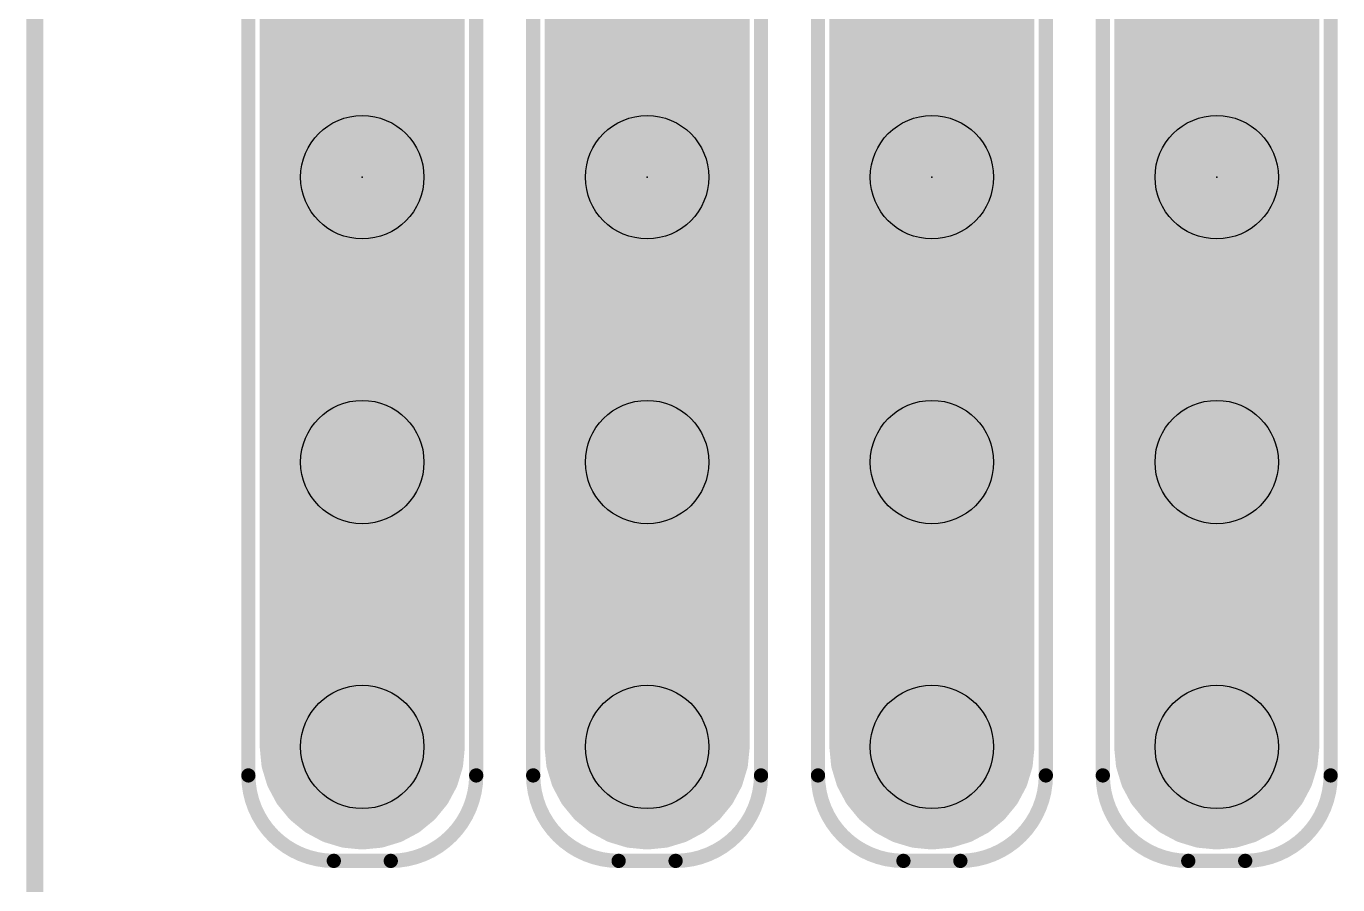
# Model space of a CAD drawing. Extents: x -0.4 to 91.5, y -0.3 to 57.4.
# Drawn here: x 34.85 to 46.55, y 13.38 to 21.03 of the extents above; entities that cross this region are included whole.
import ezdxf

# ---------------------------------------------------------------- set-up
doc = ezdxf.new("R2010")
doc.units = 0
for name, color, linetype in [('1', 12, 'CONTINUOUS'), ('16', 132, 'CONTINUOUS'), ('20', 53, 'CONTINUOUS'), ('21', 253, 'CONTINUOUS'), ('23', 53, 'CONTINUOUS')]:
    doc.layers.add(name, color=color, linetype=linetype)

msp = doc.modelspace()

# ---------------------------------------------------------------- linework, layer by layer
at = {"layer": '1', "const_width": 0.3048}
for points in [[(37.084, 14.605), (37.084, 24.765)], [(38.608, 24.765), (38.608, 14.605)], [(39.624, 14.605), (39.624, 24.765)], [(41.148, 24.765), (41.148, 14.605)], [(42.164, 14.605), (42.164, 24.765)], [(43.688, 24.765), (43.688, 14.605)], [(44.704, 14.605), (44.704, 24.765)], [(46.228, 24.765), (46.228, 14.605)], [(37.084, 21.0312), (38.608, 21.0312)], [(39.624, 21.0312), (41.148, 21.0312)], [(42.164, 21.0312), (43.688, 21.0312)], [(44.704, 21.0312), (46.228, 21.0312)], [(37.084, 20.7264), (38.608, 20.7264)], [(39.624, 20.7264), (41.148, 20.7264)], [(42.164, 20.7264), (43.688, 20.7264)], [(44.704, 20.7264), (46.228, 20.7264)], [(37.084, 20.4216), (38.608, 20.4216)], [(39.624, 20.4216), (41.148, 20.4216)], [(42.164, 20.4216), (43.688, 20.4216)], [(44.704, 20.4216), (46.228, 20.4216)], [(37.084, 20.1168), (38.608, 20.1168)], [(39.624, 20.1168), (41.148, 20.1168)], [(42.164, 20.1168), (43.688, 20.1168)], [(44.704, 20.1168), (46.228, 20.1168)], [(37.084, 19.812), (38.608, 19.812)], [(39.624, 19.812), (41.148, 19.812)], [(42.164, 19.812), (43.688, 19.812)], [(44.704, 19.812), (46.228, 19.812)], [(37.084, 19.5072), (38.608, 19.5072)], [(39.624, 19.5072), (41.148, 19.5072)], [(42.164, 19.5072), (43.688, 19.5072)], [(44.704, 19.5072), (46.228, 19.5072)], [(37.084, 19.2024), (38.608, 19.2024)], [(39.624, 19.2024), (41.148, 19.2024)], [(42.164, 19.2024), (43.688, 19.2024)], [(44.704, 19.2024), (46.228, 19.2024)], [(37.084, 18.8976), (38.608, 18.8976)], [(39.624, 18.8976), (41.148, 18.8976)], [(42.164, 18.8976), (43.688, 18.8976)], [(44.704, 18.8976), (46.228, 18.8976)], [(37.084, 18.5928), (38.608, 18.5928)], [(39.624, 18.5928), (41.148, 18.5928)], [(42.164, 18.5928), (43.688, 18.5928)], [(44.704, 18.5928), (46.228, 18.5928)], [(37.084, 18.288), (38.608, 18.288)], [(39.624, 18.288), (41.148, 18.288)], [(42.164, 18.288), (43.688, 18.288)], [(44.704, 18.288), (46.228, 18.288)], [(37.084, 17.9832), (38.608, 17.9832)], [(39.624, 17.9832), (41.148, 17.9832)], [(42.164, 17.9832), (43.688, 17.9832)], [(44.704, 17.9832), (46.228, 17.9832)], [(37.084, 17.6784), (38.608, 17.6784)], [(39.624, 17.6784), (41.148, 17.6784)], [(42.164, 17.6784), (43.688, 17.6784)], [(44.704, 17.6784), (46.228, 17.6784)], [(37.084, 17.3736), (38.608, 17.3736)], [(39.624, 17.3736), (41.148, 17.3736)], [(42.164, 17.3736), (43.688, 17.3736)], [(44.704, 17.3736), (46.228, 17.3736)], [(37.084, 17.0688), (38.608, 17.0688)], [(39.624, 17.0688), (41.148, 17.0688)], [(42.164, 17.0688), (43.688, 17.0688)], [(44.704, 17.0688), (46.228, 17.0688)], [(37.084, 16.764), (38.608, 16.764)], [(39.624, 16.764), (41.148, 16.764)], [(42.164, 16.764), (43.688, 16.764)], [(44.704, 16.764), (46.228, 16.764)], [(37.084, 16.4592), (38.608, 16.4592)], [(39.624, 16.4592), (41.148, 16.4592)], [(42.164, 16.4592), (43.688, 16.4592)], [(44.704, 16.4592), (46.228, 16.4592)], [(37.084, 16.1544), (38.608, 16.1544)], [(39.624, 16.1544), (41.148, 16.1544)], [(42.164, 16.1544), (43.688, 16.1544)], [(44.704, 16.1544), (46.228, 16.1544)], [(37.084, 15.8496), (38.608, 15.8496)], [(39.624, 15.8496), (41.148, 15.8496)], [(42.164, 15.8496), (43.688, 15.8496)], [(44.704, 15.8496), (46.228, 15.8496)], [(37.084, 15.5448), (38.608, 15.5448)], [(39.624, 15.5448), (41.148, 15.5448)], [(42.164, 15.5448), (43.688, 15.5448)], [(44.704, 15.5448), (46.228, 15.5448)], [(37.084, 15.24), (38.608, 15.24)], [(39.624, 15.24), (41.148, 15.24)], [(42.164, 15.24), (43.688, 15.24)], [(44.704, 15.24), (46.228, 15.24)], [(37.084, 14.9352), (38.608, 14.9352)], [(39.624, 14.9352), (41.148, 14.9352)], [(42.164, 14.9352), (43.688, 14.9352)], [(44.704, 14.9352), (46.228, 14.9352)], [(37.084, 14.6304), (38.608, 14.6304)], [(37.0986, 14.4563), (37.084, 14.605)], [(38.608, 14.605), (38.5934, 14.4563)], [(39.624, 14.6304), (41.148, 14.6304)], [(39.6386, 14.4563), (39.624, 14.605)], [(41.148, 14.605), (41.1334, 14.4563)], [(42.164, 14.6304), (43.688, 14.6304)], [(42.1786, 14.4563), (42.164, 14.605)], [(43.688, 14.605), (43.6734, 14.4563)], [(44.704, 14.6304), (46.228, 14.6304)], [(44.7186, 14.4563), (44.704, 14.605)], [(46.228, 14.605), (46.2134, 14.4563)], [(37.142, 14.3134), (37.0986, 14.4563)], [(38.5934, 14.4563), (38.55, 14.3134)], [(39.682, 14.3134), (39.6386, 14.4563)], [(41.1334, 14.4563), (41.09, 14.3134)], [(42.222, 14.3134), (42.1786, 14.4563)], [(43.6734, 14.4563), (43.63, 14.3134)], [(44.762, 14.3134), (44.7186, 14.4563)], [(46.2134, 14.4563), (46.17, 14.3134)], [(37.1383, 14.3256), (38.5537, 14.3256)], [(37.2124, 14.1817), (37.142, 14.3134)], [(38.55, 14.3134), (38.4796, 14.1817)], [(39.6783, 14.3256), (41.0937, 14.3256)], [(39.7524, 14.1817), (39.682, 14.3134)], [(41.09, 14.3134), (41.0196, 14.1817)], [(42.2183, 14.3256), (43.6337, 14.3256)], [(42.2924, 14.1817), (42.222, 14.3134)], [(43.63, 14.3134), (43.5596, 14.1817)], [(44.7583, 14.3256), (46.1737, 14.3256)], [(44.8324, 14.1817), (44.762, 14.3134)], [(46.17, 14.3134), (46.0996, 14.1817)], [(37.3072, 14.0662), (37.2124, 14.1817)], [(38.4796, 14.1817), (38.3848, 14.0662)], [(39.8472, 14.0662), (39.7524, 14.1817)], [(41.0196, 14.1817), (40.9248, 14.0662)], [(42.3872, 14.0662), (42.2924, 14.1817)], [(43.5596, 14.1817), (43.4648, 14.0662)], [(44.9272, 14.0662), (44.8324, 14.1817)], [(46.0996, 14.1817), (46.0048, 14.0662)], [(37.4227, 13.9714), (37.3072, 14.0662)], [(37.3625, 14.0208), (38.3295, 14.0208)], [(38.3848, 14.0662), (38.2693, 13.9714)], [(39.9627, 13.9714), (39.8472, 14.0662)], [(39.9025, 14.0208), (40.8695, 14.0208)], [(40.9248, 14.0662), (40.8093, 13.9714)], [(42.5027, 13.9714), (42.3872, 14.0662)], [(42.4425, 14.0208), (43.4095, 14.0208)], [(43.4648, 14.0662), (43.3493, 13.9714)], [(45.0427, 13.9714), (44.9272, 14.0662)], [(44.9825, 14.0208), (45.9495, 14.0208)], [(46.0048, 14.0662), (45.8893, 13.9714)], [(37.5544, 13.901), (37.4227, 13.9714)], [(37.6973, 13.8576), (37.5544, 13.901)], [(38.1376, 13.901), (37.9947, 13.8576)], [(38.2693, 13.9714), (38.1376, 13.901)], [(40.0944, 13.901), (39.9627, 13.9714)], [(40.2373, 13.8576), (40.0944, 13.901)], [(40.6776, 13.901), (40.5347, 13.8576)], [(40.8093, 13.9714), (40.6776, 13.901)], [(42.6344, 13.901), (42.5027, 13.9714)], [(42.7773, 13.8576), (42.6344, 13.901)], [(43.2176, 13.901), (43.0747, 13.8576)], [(43.3493, 13.9714), (43.2176, 13.901)], [(45.1744, 13.901), (45.0427, 13.9714)], [(45.3173, 13.8576), (45.1744, 13.901)], [(45.7576, 13.901), (45.6147, 13.8576)], [(45.8893, 13.9714), (45.7576, 13.901)], [(37.846, 13.843), (37.6973, 13.8576)], [(37.9947, 13.8576), (37.846, 13.843)], [(40.386, 13.843), (40.2373, 13.8576)], [(40.5347, 13.8576), (40.386, 13.843)], [(42.926, 13.843), (42.7773, 13.8576)], [(43.0747, 13.8576), (42.926, 13.843)], [(45.466, 13.843), (45.3173, 13.8576)], [(45.6147, 13.8576), (45.466, 13.843)]]:
    msp.add_lwpolyline(points, dxfattribs=at)
at = {"layer": '1', "const_width": 0.1524}
for points in [[(37.084, 21.1074, 1), (37.084, 20.955)], [(38.608, 20.955, 1), (38.608, 21.1074)], [(39.624, 21.1074, 1), (39.624, 20.955)], [(41.148, 20.955, 1), (41.148, 21.1074)], [(42.164, 21.1074, 1), (42.164, 20.955)], [(43.688, 20.955, 1), (43.688, 21.1074)], [(44.704, 21.1074, 1), (44.704, 20.955)], [(46.228, 20.955, 1), (46.228, 21.1074)], [(37.084, 20.8026, 1), (37.084, 20.6502)], [(38.608, 20.6502, 1), (38.608, 20.8026)], [(39.624, 20.8026, 1), (39.624, 20.6502)], [(41.148, 20.6502, 1), (41.148, 20.8026)], [(42.164, 20.8026, 1), (42.164, 20.6502)], [(43.688, 20.6502, 1), (43.688, 20.8026)], [(44.704, 20.8026, 1), (44.704, 20.6502)], [(46.228, 20.6502, 1), (46.228, 20.8026)], [(37.084, 20.4978, 1), (37.084, 20.3454)], [(38.608, 20.3454, 1), (38.608, 20.4978)], [(39.624, 20.4978, 1), (39.624, 20.3454)], [(41.148, 20.3454, 1), (41.148, 20.4978)], [(42.164, 20.4978, 1), (42.164, 20.3454)], [(43.688, 20.3454, 1), (43.688, 20.4978)], [(44.704, 20.4978, 1), (44.704, 20.3454)], [(46.228, 20.3454, 1), (46.228, 20.4978)], [(37.084, 20.193, 1), (37.084, 20.0406)], [(38.608, 20.0406, 1), (38.608, 20.193)], [(39.624, 20.193, 1), (39.624, 20.0406)], [(41.148, 20.0406, 1), (41.148, 20.193)], [(42.164, 20.193, 1), (42.164, 20.0406)], [(43.688, 20.0406, 1), (43.688, 20.193)], [(44.704, 20.193, 1), (44.704, 20.0406)], [(46.228, 20.0406, 1), (46.228, 20.193)], [(37.084, 19.8882, 1), (37.084, 19.7358)], [(38.608, 19.7358, 1), (38.608, 19.8882)], [(39.624, 19.8882, 1), (39.624, 19.7358)], [(41.148, 19.7358, 1), (41.148, 19.8882)], [(42.164, 19.8882, 1), (42.164, 19.7358)], [(43.688, 19.7358, 1), (43.688, 19.8882)], [(44.704, 19.8882, 1), (44.704, 19.7358)], [(46.228, 19.7358, 1), (46.228, 19.8882)], [(37.084, 19.5834, 1), (37.084, 19.431)], [(38.608, 19.431, 1), (38.608, 19.5834)], [(39.624, 19.5834, 1), (39.624, 19.431)], [(41.148, 19.431, 1), (41.148, 19.5834)], [(42.164, 19.5834, 1), (42.164, 19.431)], [(43.688, 19.431, 1), (43.688, 19.5834)], [(44.704, 19.5834, 1), (44.704, 19.431)], [(46.228, 19.431, 1), (46.228, 19.5834)], [(37.084, 19.2786, 1), (37.084, 19.1262)], [(38.608, 19.1262, 1), (38.608, 19.2786)], [(39.624, 19.2786, 1), (39.624, 19.1262)], [(41.148, 19.1262, 1), (41.148, 19.2786)], [(42.164, 19.2786, 1), (42.164, 19.1262)], [(43.688, 19.1262, 1), (43.688, 19.2786)], [(44.704, 19.2786, 1), (44.704, 19.1262)], [(46.228, 19.1262, 1), (46.228, 19.2786)], [(37.084, 18.9738, 1), (37.084, 18.8214)], [(38.608, 18.8214, 1), (38.608, 18.9738)], [(39.624, 18.9738, 1), (39.624, 18.8214)], [(41.148, 18.8214, 1), (41.148, 18.9738)], [(42.164, 18.9738, 1), (42.164, 18.8214)], [(43.688, 18.8214, 1), (43.688, 18.9738)], [(44.704, 18.9738, 1), (44.704, 18.8214)], [(46.228, 18.8214, 1), (46.228, 18.9738)], [(37.084, 18.669, 1), (37.084, 18.5166)], [(38.608, 18.5166, 1), (38.608, 18.669)], [(39.624, 18.669, 1), (39.624, 18.5166)], [(41.148, 18.5166, 1), (41.148, 18.669)], [(42.164, 18.669, 1), (42.164, 18.5166)], [(43.688, 18.5166, 1), (43.688, 18.669)], [(44.704, 18.669, 1), (44.704, 18.5166)], [(46.228, 18.5166, 1), (46.228, 18.669)], [(37.084, 18.3642, 1), (37.084, 18.2118)], [(38.608, 18.2118, 1), (38.608, 18.3642)], [(39.624, 18.3642, 1), (39.624, 18.2118)], [(41.148, 18.2118, 1), (41.148, 18.3642)], [(42.164, 18.3642, 1), (42.164, 18.2118)], [(43.688, 18.2118, 1), (43.688, 18.3642)], [(44.704, 18.3642, 1), (44.704, 18.2118)], [(46.228, 18.2118, 1), (46.228, 18.3642)], [(37.084, 18.0594, 1), (37.084, 17.907)], [(38.608, 17.907, 1), (38.608, 18.0594)], [(39.624, 18.0594, 1), (39.624, 17.907)], [(41.148, 17.907, 1), (41.148, 18.0594)], [(42.164, 18.0594, 1), (42.164, 17.907)], [(43.688, 17.907, 1), (43.688, 18.0594)], [(44.704, 18.0594, 1), (44.704, 17.907)], [(46.228, 17.907, 1), (46.228, 18.0594)], [(37.084, 17.7546, 1), (37.084, 17.6022)], [(38.608, 17.6022, 1), (38.608, 17.7546)], [(39.624, 17.7546, 1), (39.624, 17.6022)], [(41.148, 17.6022, 1), (41.148, 17.7546)], [(42.164, 17.7546, 1), (42.164, 17.6022)], [(43.688, 17.6022, 1), (43.688, 17.7546)], [(44.704, 17.7546, 1), (44.704, 17.6022)], [(46.228, 17.6022, 1), (46.228, 17.7546)], [(37.084, 17.4498, 1), (37.084, 17.2974)], [(38.608, 17.2974, 1), (38.608, 17.4498)], [(39.624, 17.4498, 1), (39.624, 17.2974)], [(41.148, 17.2974, 1), (41.148, 17.4498)], [(42.164, 17.4498, 1), (42.164, 17.2974)], [(43.688, 17.2974, 1), (43.688, 17.4498)], [(44.704, 17.4498, 1), (44.704, 17.2974)], [(46.228, 17.2974, 1), (46.228, 17.4498)], [(37.084, 17.145, 1), (37.084, 16.9926)], [(38.608, 16.9926, 1), (38.608, 17.145)], [(39.624, 17.145, 1), (39.624, 16.9926)], [(41.148, 16.9926, 1), (41.148, 17.145)], [(42.164, 17.145, 1), (42.164, 16.9926)], [(43.688, 16.9926, 1), (43.688, 17.145)], [(44.704, 17.145, 1), (44.704, 16.9926)], [(46.228, 16.9926, 1), (46.228, 17.145)], [(37.084, 16.8402, 1), (37.084, 16.6878)], [(38.608, 16.6878, 1), (38.608, 16.8402)], [(39.624, 16.8402, 1), (39.624, 16.6878)], [(41.148, 16.6878, 1), (41.148, 16.8402)], [(42.164, 16.8402, 1), (42.164, 16.6878)], [(43.688, 16.6878, 1), (43.688, 16.8402)], [(44.704, 16.8402, 1), (44.704, 16.6878)], [(46.228, 16.6878, 1), (46.228, 16.8402)], [(37.084, 16.5354, 1), (37.084, 16.383)], [(38.608, 16.383, 1), (38.608, 16.5354)], [(39.624, 16.5354, 1), (39.624, 16.383)], [(41.148, 16.383, 1), (41.148, 16.5354)], [(42.164, 16.5354, 1), (42.164, 16.383)], [(43.688, 16.383, 1), (43.688, 16.5354)], [(44.704, 16.5354, 1), (44.704, 16.383)], [(46.228, 16.383, 1), (46.228, 16.5354)], [(37.084, 16.2306, 1), (37.084, 16.0782)], [(38.608, 16.0782, 1), (38.608, 16.2306)], [(39.624, 16.2306, 1), (39.624, 16.0782)], [(41.148, 16.0782, 1), (41.148, 16.2306)], [(42.164, 16.2306, 1), (42.164, 16.0782)], [(43.688, 16.0782, 1), (43.688, 16.2306)], [(44.704, 16.2306, 1), (44.704, 16.0782)], [(46.228, 16.0782, 1), (46.228, 16.2306)], [(37.084, 15.9258, 1), (37.084, 15.7734)], [(38.608, 15.7734, 1), (38.608, 15.9258)], [(39.624, 15.9258, 1), (39.624, 15.7734)], [(41.148, 15.7734, 1), (41.148, 15.9258)], [(42.164, 15.9258, 1), (42.164, 15.7734)], [(43.688, 15.7734, 1), (43.688, 15.9258)], [(44.704, 15.9258, 1), (44.704, 15.7734)], [(46.228, 15.7734, 1), (46.228, 15.9258)], [(37.084, 15.621, 1), (37.084, 15.4686)], [(38.608, 15.4686, 1), (38.608, 15.621)], [(39.624, 15.621, 1), (39.624, 15.4686)], [(41.148, 15.4686, 1), (41.148, 15.621)], [(42.164, 15.621, 1), (42.164, 15.4686)], [(43.688, 15.4686, 1), (43.688, 15.621)], [(44.704, 15.621, 1), (44.704, 15.4686)], [(46.228, 15.4686, 1), (46.228, 15.621)], [(37.084, 15.3162, 1), (37.084, 15.1638)], [(38.608, 15.1638, 1), (38.608, 15.3162)], [(39.624, 15.3162, 1), (39.624, 15.1638)], [(41.148, 15.1638, 1), (41.148, 15.3162)], [(42.164, 15.3162, 1), (42.164, 15.1638)], [(43.688, 15.1638, 1), (43.688, 15.3162)], [(44.704, 15.3162, 1), (44.704, 15.1638)], [(46.228, 15.1638, 1), (46.228, 15.3162)], [(37.084, 15.0114, 1), (37.084, 14.859)], [(38.608, 14.859, 1), (38.608, 15.0114)], [(39.624, 15.0114, 1), (39.624, 14.859)], [(41.148, 14.859, 1), (41.148, 15.0114)], [(42.164, 15.0114, 1), (42.164, 14.859)], [(43.688, 14.859, 1), (43.688, 15.0114)], [(44.704, 15.0114, 1), (44.704, 14.859)], [(46.228, 14.859, 1), (46.228, 15.0114)], [(37.084, 14.7066, 1), (37.084, 14.5542)], [(37.1598, 14.6125, 1), (37.0082, 14.5975)], [(38.6838, 14.5975, 1), (38.5322, 14.6125)], [(38.608, 14.5542, 1), (38.608, 14.7066)], [(39.624, 14.7066, 1), (39.624, 14.5542)], [(39.6998, 14.6125, 1), (39.5482, 14.5975)], [(41.2238, 14.5975, 1), (41.0722, 14.6125)], [(41.148, 14.5542, 1), (41.148, 14.7066)], [(42.164, 14.7066, 1), (42.164, 14.5542)], [(42.2398, 14.6125, 1), (42.0882, 14.5975)], [(43.7638, 14.5975, 1), (43.6122, 14.6125)], [(43.688, 14.5542, 1), (43.688, 14.7066)], [(44.704, 14.7066, 1), (44.704, 14.5542)], [(44.7798, 14.6125, 1), (44.6282, 14.5975)], [(46.3038, 14.5975, 1), (46.1522, 14.6125)], [(46.228, 14.5542, 1), (46.228, 14.7066)], [(37.0078, 14.605, 1), (37.1602, 14.605)], [(38.5318, 14.605, 1), (38.6842, 14.605)], [(39.5478, 14.605, 1), (39.7002, 14.605)], [(41.0718, 14.605, 1), (41.2242, 14.605)], [(42.0878, 14.605, 1), (42.2402, 14.605)], [(43.6118, 14.605, 1), (43.7642, 14.605)], [(44.6278, 14.605, 1), (44.7802, 14.605)], [(46.1518, 14.605, 1), (46.3042, 14.605)], [(37.1716, 14.4785, 1), (37.0257, 14.4342)], [(37.0228, 14.4489, 1), (37.1745, 14.4638)], [(38.5175, 14.4638, 1), (38.6692, 14.4489)], [(38.6663, 14.4342, 1), (38.5204, 14.4785)], [(39.7116, 14.4785, 1), (39.5657, 14.4342)], [(39.5628, 14.4489, 1), (39.7145, 14.4638)], [(41.0575, 14.4638, 1), (41.2092, 14.4489)], [(41.2063, 14.4342, 1), (41.0604, 14.4785)], [(42.2516, 14.4785, 1), (42.1057, 14.4342)], [(42.1028, 14.4489, 1), (42.2545, 14.4638)], [(43.5975, 14.4638, 1), (43.7492, 14.4489)], [(43.7463, 14.4342, 1), (43.6004, 14.4785)], [(44.7916, 14.4785, 1), (44.6457, 14.4342)], [(44.6428, 14.4489, 1), (44.7945, 14.4638)], [(46.1375, 14.4638, 1), (46.2892, 14.4489)], [(46.2863, 14.4342, 1), (46.1404, 14.4785)], [(37.1383, 14.4018, 1), (37.1383, 14.2494)], [(37.2092, 14.3493, 1), (37.0748, 14.2775)], [(37.0691, 14.2913, 1), (37.2149, 14.3355)], [(38.4771, 14.3355, 1), (38.6229, 14.2913)], [(38.6172, 14.2775, 1), (38.4828, 14.3493)], [(38.5537, 14.2494, 1), (38.5537, 14.4018)], [(39.6783, 14.4018, 1), (39.6783, 14.2494)], [(39.7492, 14.3493, 1), (39.6148, 14.2775)], [(39.6091, 14.2913, 1), (39.7549, 14.3355)], [(41.0171, 14.3355, 1), (41.1629, 14.2913)], [(41.1572, 14.2775, 1), (41.0228, 14.3493)], [(41.0937, 14.2494, 1), (41.0937, 14.4018)], [(42.2183, 14.4018, 1), (42.2183, 14.2494)], [(42.2892, 14.3493, 1), (42.1548, 14.2775)], [(42.1491, 14.2913, 1), (42.2949, 14.3355)], [(43.5571, 14.3355, 1), (43.7029, 14.2913)], [(43.6972, 14.2775, 1), (43.5628, 14.3493)], [(43.6337, 14.2494, 1), (43.6337, 14.4018)], [(44.7583, 14.4018, 1), (44.7583, 14.2494)], [(44.8292, 14.3493, 1), (44.6948, 14.2775)], [(44.6891, 14.2913, 1), (44.8349, 14.3355)], [(46.0971, 14.3355, 1), (46.2429, 14.2913)], [(46.2372, 14.2775, 1), (46.1028, 14.3493)], [(46.1737, 14.2494, 1), (46.1737, 14.4018)], [(37.2713, 14.23, 1), (37.1535, 14.1333)], [(37.1452, 14.1457, 1), (37.2796, 14.2176)], [(38.4124, 14.2176, 1), (38.5468, 14.1457)], [(38.5385, 14.1333, 1), (38.4207, 14.23)], [(39.8113, 14.23, 1), (39.6935, 14.1333)], [(39.6852, 14.1457, 1), (39.8196, 14.2176)], [(40.9524, 14.2176, 1), (41.0868, 14.1457)], [(41.0785, 14.1333, 1), (40.9607, 14.23)], [(42.3513, 14.23, 1), (42.2335, 14.1333)], [(42.2252, 14.1457, 1), (42.3596, 14.2176)], [(43.4924, 14.2176, 1), (43.6268, 14.1457)], [(43.6185, 14.1333, 1), (43.5007, 14.23)], [(44.8913, 14.23, 1), (44.7735, 14.1333)], [(44.7652, 14.1457, 1), (44.8996, 14.2176)], [(46.0324, 14.2176, 1), (46.1668, 14.1457)], [(46.1585, 14.1333, 1), (46.0407, 14.23)], [(37.3555, 14.1251, 1), (37.2588, 14.0073)], [(37.2483, 14.0178, 1), (37.3661, 14.1145)], [(37.3625, 14.097, 1), (37.3625, 13.9446)], [(38.3259, 14.1145, 1), (38.4437, 14.0178)], [(38.3295, 13.9446, 1), (38.3295, 14.097)], [(38.4332, 14.0073, 1), (38.3365, 14.1251)], [(39.8955, 14.1251, 1), (39.7988, 14.0073)], [(39.7883, 14.0178, 1), (39.9061, 14.1145)], [(39.9025, 14.097, 1), (39.9025, 13.9446)], [(40.8659, 14.1145, 1), (40.9837, 14.0178)], [(40.8695, 13.9446, 1), (40.8695, 14.097)], [(40.9732, 14.0073, 1), (40.8765, 14.1251)], [(42.4355, 14.1251, 1), (42.3388, 14.0073)], [(42.3283, 14.0178, 1), (42.4461, 14.1145)], [(42.4425, 14.097, 1), (42.4425, 13.9446)], [(43.4059, 14.1145, 1), (43.5237, 14.0178)], [(43.4095, 13.9446, 1), (43.4095, 14.097)], [(43.5132, 14.0073, 1), (43.4165, 14.1251)], [(44.9755, 14.1251, 1), (44.8788, 14.0073)], [(44.8683, 14.0178, 1), (44.9861, 14.1145)], [(44.9825, 14.097, 1), (44.9825, 13.9446)], [(45.9459, 14.1145, 1), (46.0637, 14.0178)], [(45.9495, 13.9446, 1), (45.9495, 14.097)], [(46.0532, 14.0073, 1), (45.9565, 14.1251)], [(37.4586, 14.0386, 1), (37.3867, 13.9042)], [(37.3743, 13.9125, 1), (37.471, 14.0303)], [(37.5765, 13.9739, 1), (37.5323, 13.8281)], [(37.5185, 13.8338, 1), (37.5903, 13.9682)], [(38.1017, 13.9682, 1), (38.1735, 13.8338)], [(38.1597, 13.8281, 1), (38.1155, 13.9739)], [(38.221, 14.0303, 1), (38.3177, 13.9125)], [(38.3053, 13.9042, 1), (38.2334, 14.0386)], [(39.9986, 14.0386, 1), (39.9267, 13.9042)], [(39.9143, 13.9125, 1), (40.011, 14.0303)], [(40.1165, 13.9739, 1), (40.0723, 13.8281)], [(40.0585, 13.8338, 1), (40.1303, 13.9682)], [(40.6417, 13.9682, 1), (40.7135, 13.8338)], [(40.6997, 13.8281, 1), (40.6555, 13.9739)], [(40.761, 14.0303, 1), (40.8577, 13.9125)], [(40.8453, 13.9042, 1), (40.7734, 14.0386)], [(42.5386, 14.0386, 1), (42.4667, 13.9042)], [(42.4543, 13.9125, 1), (42.551, 14.0303)], [(42.6565, 13.9739, 1), (42.6123, 13.8281)], [(42.5985, 13.8338, 1), (42.6703, 13.9682)], [(43.1817, 13.9682, 1), (43.2535, 13.8338)], [(43.2397, 13.8281, 1), (43.1955, 13.9739)], [(43.301, 14.0303, 1), (43.3977, 13.9125)], [(43.3853, 13.9042, 1), (43.3134, 14.0386)], [(45.0786, 14.0386, 1), (45.0067, 13.9042)], [(44.9943, 13.9125, 1), (45.091, 14.0303)], [(45.1965, 13.9739, 1), (45.1523, 13.8281)], [(45.1385, 13.8338, 1), (45.2103, 13.9682)], [(45.7217, 13.9682, 1), (45.7935, 13.8338)], [(45.7797, 13.8281, 1), (45.7355, 13.9739)], [(45.841, 14.0303, 1), (45.9377, 13.9125)], [(45.9253, 13.9042, 1), (45.8534, 14.0386)], [(37.7048, 13.9335, 1), (37.6899, 13.7818)], [(37.6752, 13.7847, 1), (37.7195, 13.9306)], [(37.8385, 13.9188, 1), (37.8535, 13.7672)], [(37.8385, 13.7672, 1), (37.8535, 13.9188)], [(37.9725, 13.9306, 1), (38.0168, 13.7847)], [(38.0021, 13.7818, 1), (37.9872, 13.9335)], [(40.2448, 13.9335, 1), (40.2299, 13.7818)], [(40.2152, 13.7847, 1), (40.2595, 13.9306)], [(40.3785, 13.9188, 1), (40.3935, 13.7672)], [(40.3785, 13.7672, 1), (40.3935, 13.9188)], [(40.5125, 13.9306, 1), (40.5568, 13.7847)], [(40.5421, 13.7818, 1), (40.5272, 13.9335)], [(42.7848, 13.9335, 1), (42.7699, 13.7818)], [(42.7552, 13.7847, 1), (42.7995, 13.9306)], [(42.9185, 13.9188, 1), (42.9335, 13.7672)], [(42.9185, 13.7672, 1), (42.9335, 13.9188)], [(43.0525, 13.9306, 1), (43.0968, 13.7847)], [(43.0821, 13.7818, 1), (43.0672, 13.9335)], [(45.3248, 13.9335, 1), (45.3099, 13.7818)], [(45.2952, 13.7847, 1), (45.3395, 13.9306)], [(45.4585, 13.9188, 1), (45.4735, 13.7672)], [(45.4585, 13.7672, 1), (45.4735, 13.9188)], [(45.5925, 13.9306, 1), (45.6368, 13.7847)], [(45.6221, 13.7818, 1), (45.6072, 13.9335)]]:
    msp.add_lwpolyline(points, format="xyb", dxfattribs=at)
at = {"layer": '16', "const_width": 0.3048}
for points in [[(37.084, 24.765), (37.084, 14.605)], [(38.608, 14.605), (38.608, 24.765)], [(39.624, 24.765), (39.624, 14.605)], [(41.148, 14.605), (41.148, 24.765)], [(42.164, 24.765), (42.164, 14.605)], [(43.688, 14.605), (43.688, 24.765)], [(44.704, 24.765), (44.704, 14.605)], [(46.228, 14.605), (46.228, 24.765)], [(37.084, 21.0312), (38.608, 21.0312)], [(39.624, 21.0312), (41.148, 21.0312)], [(42.164, 21.0312), (43.688, 21.0312)], [(44.704, 21.0312), (46.228, 21.0312)], [(37.084, 20.7264), (38.608, 20.7264)], [(39.624, 20.7264), (41.148, 20.7264)], [(42.164, 20.7264), (43.688, 20.7264)], [(44.704, 20.7264), (46.228, 20.7264)], [(37.084, 20.4216), (38.608, 20.4216)], [(39.624, 20.4216), (41.148, 20.4216)], [(42.164, 20.4216), (43.688, 20.4216)], [(44.704, 20.4216), (46.228, 20.4216)], [(37.084, 20.1168), (38.608, 20.1168)], [(39.624, 20.1168), (41.148, 20.1168)], [(42.164, 20.1168), (43.688, 20.1168)], [(44.704, 20.1168), (46.228, 20.1168)], [(37.084, 19.812), (38.608, 19.812)], [(39.624, 19.812), (41.148, 19.812)], [(42.164, 19.812), (43.688, 19.812)], [(44.704, 19.812), (46.228, 19.812)], [(37.084, 19.5072), (38.608, 19.5072)], [(39.624, 19.5072), (41.148, 19.5072)], [(42.164, 19.5072), (43.688, 19.5072)], [(44.704, 19.5072), (46.228, 19.5072)], [(37.084, 19.2024), (38.608, 19.2024)], [(39.624, 19.2024), (41.148, 19.2024)], [(42.164, 19.2024), (43.688, 19.2024)], [(44.704, 19.2024), (46.228, 19.2024)], [(37.084, 18.8976), (38.608, 18.8976)], [(39.624, 18.8976), (41.148, 18.8976)], [(42.164, 18.8976), (43.688, 18.8976)], [(44.704, 18.8976), (46.228, 18.8976)], [(37.084, 18.5928), (38.608, 18.5928)], [(39.624, 18.5928), (41.148, 18.5928)], [(42.164, 18.5928), (43.688, 18.5928)], [(44.704, 18.5928), (46.228, 18.5928)], [(37.084, 18.288), (38.608, 18.288)], [(39.624, 18.288), (41.148, 18.288)], [(42.164, 18.288), (43.688, 18.288)], [(44.704, 18.288), (46.228, 18.288)], [(37.084, 17.9832), (38.608, 17.9832)], [(39.624, 17.9832), (41.148, 17.9832)], [(42.164, 17.9832), (43.688, 17.9832)], [(44.704, 17.9832), (46.228, 17.9832)], [(37.084, 17.6784), (38.608, 17.6784)], [(39.624, 17.6784), (41.148, 17.6784)], [(42.164, 17.6784), (43.688, 17.6784)], [(44.704, 17.6784), (46.228, 17.6784)], [(37.084, 17.3736), (38.608, 17.3736)], [(39.624, 17.3736), (41.148, 17.3736)], [(42.164, 17.3736), (43.688, 17.3736)], [(44.704, 17.3736), (46.228, 17.3736)], [(37.084, 17.0688), (38.608, 17.0688)], [(39.624, 17.0688), (41.148, 17.0688)], [(42.164, 17.0688), (43.688, 17.0688)], [(44.704, 17.0688), (46.228, 17.0688)], [(37.084, 16.764), (38.608, 16.764)], [(39.624, 16.764), (41.148, 16.764)], [(42.164, 16.764), (43.688, 16.764)], [(44.704, 16.764), (46.228, 16.764)], [(37.084, 16.4592), (38.608, 16.4592)], [(39.624, 16.4592), (41.148, 16.4592)], [(42.164, 16.4592), (43.688, 16.4592)], [(44.704, 16.4592), (46.228, 16.4592)], [(37.084, 16.1544), (38.608, 16.1544)], [(39.624, 16.1544), (41.148, 16.1544)], [(42.164, 16.1544), (43.688, 16.1544)], [(44.704, 16.1544), (46.228, 16.1544)], [(37.084, 15.8496), (38.608, 15.8496)], [(39.624, 15.8496), (41.148, 15.8496)], [(42.164, 15.8496), (43.688, 15.8496)], [(44.704, 15.8496), (46.228, 15.8496)], [(37.084, 15.5448), (38.608, 15.5448)], [(39.624, 15.5448), (41.148, 15.5448)], [(42.164, 15.5448), (43.688, 15.5448)], [(44.704, 15.5448), (46.228, 15.5448)], [(37.084, 15.24), (38.608, 15.24)], [(39.624, 15.24), (41.148, 15.24)], [(42.164, 15.24), (43.688, 15.24)], [(44.704, 15.24), (46.228, 15.24)], [(37.084, 14.9352), (38.608, 14.9352)], [(39.624, 14.9352), (41.148, 14.9352)], [(42.164, 14.9352), (43.688, 14.9352)], [(44.704, 14.9352), (46.228, 14.9352)], [(37.084, 14.6304), (38.608, 14.6304)], [(37.084, 14.605), (37.0986, 14.4563)], [(38.5934, 14.4563), (38.608, 14.605)], [(39.624, 14.6304), (41.148, 14.6304)], [(39.624, 14.605), (39.6386, 14.4563)], [(41.1334, 14.4563), (41.148, 14.605)], [(42.164, 14.6304), (43.688, 14.6304)], [(42.164, 14.605), (42.1786, 14.4563)], [(43.6734, 14.4563), (43.688, 14.605)], [(44.704, 14.6304), (46.228, 14.6304)], [(44.704, 14.605), (44.7186, 14.4563)], [(46.2134, 14.4563), (46.228, 14.605)], [(37.0986, 14.4563), (37.142, 14.3134)], [(38.55, 14.3134), (38.5934, 14.4563)], [(39.6386, 14.4563), (39.682, 14.3134)], [(41.09, 14.3134), (41.1334, 14.4563)], [(42.1786, 14.4563), (42.222, 14.3134)], [(43.63, 14.3134), (43.6734, 14.4563)], [(44.7186, 14.4563), (44.762, 14.3134)], [(46.17, 14.3134), (46.2134, 14.4563)], [(37.1383, 14.3256), (38.5537, 14.3256)], [(37.142, 14.3134), (37.2124, 14.1817)], [(38.4796, 14.1817), (38.55, 14.3134)], [(39.6783, 14.3256), (41.0937, 14.3256)], [(39.682, 14.3134), (39.7524, 14.1817)], [(41.0196, 14.1817), (41.09, 14.3134)], [(42.2183, 14.3256), (43.6337, 14.3256)], [(42.222, 14.3134), (42.2924, 14.1817)], [(43.5596, 14.1817), (43.63, 14.3134)], [(44.7583, 14.3256), (46.1737, 14.3256)], [(44.762, 14.3134), (44.8324, 14.1817)], [(46.0996, 14.1817), (46.17, 14.3134)], [(37.2124, 14.1817), (37.3072, 14.0662)], [(38.3848, 14.0662), (38.4796, 14.1817)], [(39.7524, 14.1817), (39.8472, 14.0662)], [(40.9248, 14.0662), (41.0196, 14.1817)], [(42.2924, 14.1817), (42.3872, 14.0662)], [(43.4648, 14.0662), (43.5596, 14.1817)], [(44.8324, 14.1817), (44.9272, 14.0662)], [(46.0048, 14.0662), (46.0996, 14.1817)], [(37.3072, 14.0662), (37.4227, 13.9714)], [(37.3625, 14.0208), (38.3295, 14.0208)], [(38.2693, 13.9714), (38.3848, 14.0662)], [(39.8472, 14.0662), (39.9627, 13.9714)], [(39.9025, 14.0208), (40.8695, 14.0208)], [(40.8093, 13.9714), (40.9248, 14.0662)], [(42.3872, 14.0662), (42.5027, 13.9714)], [(42.4425, 14.0208), (43.4095, 14.0208)], [(43.3493, 13.9714), (43.4648, 14.0662)], [(44.9272, 14.0662), (45.0427, 13.9714)], [(44.9825, 14.0208), (45.9495, 14.0208)], [(45.8893, 13.9714), (46.0048, 14.0662)], [(37.4227, 13.9714), (37.5544, 13.901)], [(37.5544, 13.901), (37.6973, 13.8576)], [(37.9947, 13.8576), (38.1376, 13.901)], [(38.1376, 13.901), (38.2693, 13.9714)], [(39.9627, 13.9714), (40.0944, 13.901)], [(40.0944, 13.901), (40.2373, 13.8576)], [(40.5347, 13.8576), (40.6776, 13.901)], [(40.6776, 13.901), (40.8093, 13.9714)], [(42.5027, 13.9714), (42.6344, 13.901)], [(42.6344, 13.901), (42.7773, 13.8576)], [(43.0747, 13.8576), (43.2176, 13.901)], [(43.2176, 13.901), (43.3493, 13.9714)], [(45.0427, 13.9714), (45.1744, 13.901)], [(45.1744, 13.901), (45.3173, 13.8576)], [(45.6147, 13.8576), (45.7576, 13.901)], [(45.7576, 13.901), (45.8893, 13.9714)], [(37.6973, 13.8576), (37.846, 13.843)], [(37.846, 13.843), (37.9947, 13.8576)], [(40.2373, 13.8576), (40.386, 13.843)], [(40.386, 13.843), (40.5347, 13.8576)], [(42.7773, 13.8576), (42.926, 13.843)], [(42.926, 13.843), (43.0747, 13.8576)], [(45.3173, 13.8576), (45.466, 13.843)], [(45.466, 13.843), (45.6147, 13.8576)]]:
    msp.add_lwpolyline(points, dxfattribs=at)
at = {"layer": '16', "const_width": 0.1524}
for points in [[(37.084, 21.1074, 1), (37.084, 20.955)], [(38.608, 20.955, 1), (38.608, 21.1074)], [(39.624, 21.1074, 1), (39.624, 20.955)], [(41.148, 20.955, 1), (41.148, 21.1074)], [(42.164, 21.1074, 1), (42.164, 20.955)], [(43.688, 20.955, 1), (43.688, 21.1074)], [(44.704, 21.1074, 1), (44.704, 20.955)], [(46.228, 20.955, 1), (46.228, 21.1074)], [(37.084, 20.8026, 1), (37.084, 20.6502)], [(38.608, 20.6502, 1), (38.608, 20.8026)], [(39.624, 20.8026, 1), (39.624, 20.6502)], [(41.148, 20.6502, 1), (41.148, 20.8026)], [(42.164, 20.8026, 1), (42.164, 20.6502)], [(43.688, 20.6502, 1), (43.688, 20.8026)], [(44.704, 20.8026, 1), (44.704, 20.6502)], [(46.228, 20.6502, 1), (46.228, 20.8026)], [(37.084, 20.4978, 1), (37.084, 20.3454)], [(38.608, 20.3454, 1), (38.608, 20.4978)], [(39.624, 20.4978, 1), (39.624, 20.3454)], [(41.148, 20.3454, 1), (41.148, 20.4978)], [(42.164, 20.4978, 1), (42.164, 20.3454)], [(43.688, 20.3454, 1), (43.688, 20.4978)], [(44.704, 20.4978, 1), (44.704, 20.3454)], [(46.228, 20.3454, 1), (46.228, 20.4978)], [(37.084, 20.193, 1), (37.084, 20.0406)], [(38.608, 20.0406, 1), (38.608, 20.193)], [(39.624, 20.193, 1), (39.624, 20.0406)], [(41.148, 20.0406, 1), (41.148, 20.193)], [(42.164, 20.193, 1), (42.164, 20.0406)], [(43.688, 20.0406, 1), (43.688, 20.193)], [(44.704, 20.193, 1), (44.704, 20.0406)], [(46.228, 20.0406, 1), (46.228, 20.193)], [(37.084, 19.8882, 1), (37.084, 19.7358)], [(38.608, 19.7358, 1), (38.608, 19.8882)], [(39.624, 19.8882, 1), (39.624, 19.7358)], [(41.148, 19.7358, 1), (41.148, 19.8882)], [(42.164, 19.8882, 1), (42.164, 19.7358)], [(43.688, 19.7358, 1), (43.688, 19.8882)], [(44.704, 19.8882, 1), (44.704, 19.7358)], [(46.228, 19.7358, 1), (46.228, 19.8882)], [(37.084, 19.5834, 1), (37.084, 19.431)], [(38.608, 19.431, 1), (38.608, 19.5834)], [(39.624, 19.5834, 1), (39.624, 19.431)], [(41.148, 19.431, 1), (41.148, 19.5834)], [(42.164, 19.5834, 1), (42.164, 19.431)], [(43.688, 19.431, 1), (43.688, 19.5834)], [(44.704, 19.5834, 1), (44.704, 19.431)], [(46.228, 19.431, 1), (46.228, 19.5834)], [(37.084, 19.2786, 1), (37.084, 19.1262)], [(38.608, 19.1262, 1), (38.608, 19.2786)], [(39.624, 19.2786, 1), (39.624, 19.1262)], [(41.148, 19.1262, 1), (41.148, 19.2786)], [(42.164, 19.2786, 1), (42.164, 19.1262)], [(43.688, 19.1262, 1), (43.688, 19.2786)], [(44.704, 19.2786, 1), (44.704, 19.1262)], [(46.228, 19.1262, 1), (46.228, 19.2786)], [(37.084, 18.9738, 1), (37.084, 18.8214)], [(38.608, 18.8214, 1), (38.608, 18.9738)], [(39.624, 18.9738, 1), (39.624, 18.8214)], [(41.148, 18.8214, 1), (41.148, 18.9738)], [(42.164, 18.9738, 1), (42.164, 18.8214)], [(43.688, 18.8214, 1), (43.688, 18.9738)], [(44.704, 18.9738, 1), (44.704, 18.8214)], [(46.228, 18.8214, 1), (46.228, 18.9738)], [(37.084, 18.669, 1), (37.084, 18.5166)], [(38.608, 18.5166, 1), (38.608, 18.669)], [(39.624, 18.669, 1), (39.624, 18.5166)], [(41.148, 18.5166, 1), (41.148, 18.669)], [(42.164, 18.669, 1), (42.164, 18.5166)], [(43.688, 18.5166, 1), (43.688, 18.669)], [(44.704, 18.669, 1), (44.704, 18.5166)], [(46.228, 18.5166, 1), (46.228, 18.669)], [(37.084, 18.3642, 1), (37.084, 18.2118)], [(38.608, 18.2118, 1), (38.608, 18.3642)], [(39.624, 18.3642, 1), (39.624, 18.2118)], [(41.148, 18.2118, 1), (41.148, 18.3642)], [(42.164, 18.3642, 1), (42.164, 18.2118)], [(43.688, 18.2118, 1), (43.688, 18.3642)], [(44.704, 18.3642, 1), (44.704, 18.2118)], [(46.228, 18.2118, 1), (46.228, 18.3642)], [(37.084, 18.0594, 1), (37.084, 17.907)], [(38.608, 17.907, 1), (38.608, 18.0594)], [(39.624, 18.0594, 1), (39.624, 17.907)], [(41.148, 17.907, 1), (41.148, 18.0594)], [(42.164, 18.0594, 1), (42.164, 17.907)], [(43.688, 17.907, 1), (43.688, 18.0594)], [(44.704, 18.0594, 1), (44.704, 17.907)], [(46.228, 17.907, 1), (46.228, 18.0594)], [(37.084, 17.7546, 1), (37.084, 17.6022)], [(38.608, 17.6022, 1), (38.608, 17.7546)], [(39.624, 17.7546, 1), (39.624, 17.6022)], [(41.148, 17.6022, 1), (41.148, 17.7546)], [(42.164, 17.7546, 1), (42.164, 17.6022)], [(43.688, 17.6022, 1), (43.688, 17.7546)], [(44.704, 17.7546, 1), (44.704, 17.6022)], [(46.228, 17.6022, 1), (46.228, 17.7546)], [(37.084, 17.4498, 1), (37.084, 17.2974)], [(38.608, 17.2974, 1), (38.608, 17.4498)], [(39.624, 17.4498, 1), (39.624, 17.2974)], [(41.148, 17.2974, 1), (41.148, 17.4498)], [(42.164, 17.4498, 1), (42.164, 17.2974)], [(43.688, 17.2974, 1), (43.688, 17.4498)], [(44.704, 17.4498, 1), (44.704, 17.2974)], [(46.228, 17.2974, 1), (46.228, 17.4498)], [(37.084, 17.145, 1), (37.084, 16.9926)], [(38.608, 16.9926, 1), (38.608, 17.145)], [(39.624, 17.145, 1), (39.624, 16.9926)], [(41.148, 16.9926, 1), (41.148, 17.145)], [(42.164, 17.145, 1), (42.164, 16.9926)], [(43.688, 16.9926, 1), (43.688, 17.145)], [(44.704, 17.145, 1), (44.704, 16.9926)], [(46.228, 16.9926, 1), (46.228, 17.145)], [(37.084, 16.8402, 1), (37.084, 16.6878)], [(38.608, 16.6878, 1), (38.608, 16.8402)], [(39.624, 16.8402, 1), (39.624, 16.6878)], [(41.148, 16.6878, 1), (41.148, 16.8402)], [(42.164, 16.8402, 1), (42.164, 16.6878)], [(43.688, 16.6878, 1), (43.688, 16.8402)], [(44.704, 16.8402, 1), (44.704, 16.6878)], [(46.228, 16.6878, 1), (46.228, 16.8402)], [(37.084, 16.5354, 1), (37.084, 16.383)], [(38.608, 16.383, 1), (38.608, 16.5354)], [(39.624, 16.5354, 1), (39.624, 16.383)], [(41.148, 16.383, 1), (41.148, 16.5354)], [(42.164, 16.5354, 1), (42.164, 16.383)], [(43.688, 16.383, 1), (43.688, 16.5354)], [(44.704, 16.5354, 1), (44.704, 16.383)], [(46.228, 16.383, 1), (46.228, 16.5354)], [(37.084, 16.2306, 1), (37.084, 16.0782)], [(38.608, 16.0782, 1), (38.608, 16.2306)], [(39.624, 16.2306, 1), (39.624, 16.0782)], [(41.148, 16.0782, 1), (41.148, 16.2306)], [(42.164, 16.2306, 1), (42.164, 16.0782)], [(43.688, 16.0782, 1), (43.688, 16.2306)], [(44.704, 16.2306, 1), (44.704, 16.0782)], [(46.228, 16.0782, 1), (46.228, 16.2306)], [(37.084, 15.9258, 1), (37.084, 15.7734)], [(38.608, 15.7734, 1), (38.608, 15.9258)], [(39.624, 15.9258, 1), (39.624, 15.7734)], [(41.148, 15.7734, 1), (41.148, 15.9258)], [(42.164, 15.9258, 1), (42.164, 15.7734)], [(43.688, 15.7734, 1), (43.688, 15.9258)], [(44.704, 15.9258, 1), (44.704, 15.7734)], [(46.228, 15.7734, 1), (46.228, 15.9258)], [(37.084, 15.621, 1), (37.084, 15.4686)], [(38.608, 15.4686, 1), (38.608, 15.621)], [(39.624, 15.621, 1), (39.624, 15.4686)], [(41.148, 15.4686, 1), (41.148, 15.621)], [(42.164, 15.621, 1), (42.164, 15.4686)], [(43.688, 15.4686, 1), (43.688, 15.621)], [(44.704, 15.621, 1), (44.704, 15.4686)], [(46.228, 15.4686, 1), (46.228, 15.621)], [(37.084, 15.3162, 1), (37.084, 15.1638)], [(38.608, 15.1638, 1), (38.608, 15.3162)], [(39.624, 15.3162, 1), (39.624, 15.1638)], [(41.148, 15.1638, 1), (41.148, 15.3162)], [(42.164, 15.3162, 1), (42.164, 15.1638)], [(43.688, 15.1638, 1), (43.688, 15.3162)], [(44.704, 15.3162, 1), (44.704, 15.1638)], [(46.228, 15.1638, 1), (46.228, 15.3162)], [(37.084, 15.0114, 1), (37.084, 14.859)], [(38.608, 14.859, 1), (38.608, 15.0114)], [(39.624, 15.0114, 1), (39.624, 14.859)], [(41.148, 14.859, 1), (41.148, 15.0114)], [(42.164, 15.0114, 1), (42.164, 14.859)], [(43.688, 14.859, 1), (43.688, 15.0114)], [(44.704, 15.0114, 1), (44.704, 14.859)], [(46.228, 14.859, 1), (46.228, 15.0114)], [(37.084, 14.7066, 1), (37.084, 14.5542)], [(37.1598, 14.6125, 1), (37.0082, 14.5975)], [(38.6838, 14.5975, 1), (38.5322, 14.6125)], [(38.608, 14.5542, 1), (38.608, 14.7066)], [(39.624, 14.7066, 1), (39.624, 14.5542)], [(39.6998, 14.6125, 1), (39.5482, 14.5975)], [(41.2238, 14.5975, 1), (41.0722, 14.6125)], [(41.148, 14.5542, 1), (41.148, 14.7066)], [(42.164, 14.7066, 1), (42.164, 14.5542)], [(42.2398, 14.6125, 1), (42.0882, 14.5975)], [(43.7638, 14.5975, 1), (43.6122, 14.6125)], [(43.688, 14.5542, 1), (43.688, 14.7066)], [(44.704, 14.7066, 1), (44.704, 14.5542)], [(44.7798, 14.6125, 1), (44.6282, 14.5975)], [(46.3038, 14.5975, 1), (46.1522, 14.6125)], [(46.228, 14.5542, 1), (46.228, 14.7066)], [(37.0078, 14.605, 1), (37.1602, 14.605)], [(38.5318, 14.605, 1), (38.6842, 14.605)], [(39.5478, 14.605, 1), (39.7002, 14.605)], [(41.0718, 14.605, 1), (41.2242, 14.605)], [(42.0878, 14.605, 1), (42.2402, 14.605)], [(43.6118, 14.605, 1), (43.7642, 14.605)], [(44.6278, 14.605, 1), (44.7802, 14.605)], [(46.1518, 14.605, 1), (46.3042, 14.605)], [(37.1716, 14.4785, 1), (37.0257, 14.4342)], [(37.0228, 14.4489, 1), (37.1745, 14.4638)], [(38.5175, 14.4638, 1), (38.6692, 14.4489)], [(38.6663, 14.4342, 1), (38.5204, 14.4785)], [(39.7116, 14.4785, 1), (39.5657, 14.4342)], [(39.5628, 14.4489, 1), (39.7145, 14.4638)], [(41.0575, 14.4638, 1), (41.2092, 14.4489)], [(41.2063, 14.4342, 1), (41.0604, 14.4785)], [(42.2516, 14.4785, 1), (42.1057, 14.4342)], [(42.1028, 14.4489, 1), (42.2545, 14.4638)], [(43.5975, 14.4638, 1), (43.7492, 14.4489)], [(43.7463, 14.4342, 1), (43.6004, 14.4785)], [(44.7916, 14.4785, 1), (44.6457, 14.4342)], [(44.6428, 14.4489, 1), (44.7945, 14.4638)], [(46.1375, 14.4638, 1), (46.2892, 14.4489)], [(46.2863, 14.4342, 1), (46.1404, 14.4785)], [(37.1383, 14.4018, 1), (37.1383, 14.2494)], [(37.2092, 14.3493, 1), (37.0748, 14.2775)], [(37.0691, 14.2913, 1), (37.2149, 14.3355)], [(38.4771, 14.3355, 1), (38.6229, 14.2913)], [(38.6172, 14.2775, 1), (38.4828, 14.3493)], [(38.5537, 14.2494, 1), (38.5537, 14.4018)], [(39.6783, 14.4018, 1), (39.6783, 14.2494)], [(39.7492, 14.3493, 1), (39.6148, 14.2775)], [(39.6091, 14.2913, 1), (39.7549, 14.3355)], [(41.0171, 14.3355, 1), (41.1629, 14.2913)], [(41.1572, 14.2775, 1), (41.0228, 14.3493)], [(41.0937, 14.2494, 1), (41.0937, 14.4018)], [(42.2183, 14.4018, 1), (42.2183, 14.2494)], [(42.2892, 14.3493, 1), (42.1548, 14.2775)], [(42.1491, 14.2913, 1), (42.2949, 14.3355)], [(43.5571, 14.3355, 1), (43.7029, 14.2913)], [(43.6972, 14.2775, 1), (43.5628, 14.3493)], [(43.6337, 14.2494, 1), (43.6337, 14.4018)], [(44.7583, 14.4018, 1), (44.7583, 14.2494)], [(44.8292, 14.3493, 1), (44.6948, 14.2775)], [(44.6891, 14.2913, 1), (44.8349, 14.3355)], [(46.0971, 14.3355, 1), (46.2429, 14.2913)], [(46.2372, 14.2775, 1), (46.1028, 14.3493)], [(46.1737, 14.2494, 1), (46.1737, 14.4018)], [(37.2713, 14.23, 1), (37.1535, 14.1333)], [(37.1452, 14.1457, 1), (37.2796, 14.2176)], [(38.4124, 14.2176, 1), (38.5468, 14.1457)], [(38.5385, 14.1333, 1), (38.4207, 14.23)], [(39.8113, 14.23, 1), (39.6935, 14.1333)], [(39.6852, 14.1457, 1), (39.8196, 14.2176)], [(40.9524, 14.2176, 1), (41.0868, 14.1457)], [(41.0785, 14.1333, 1), (40.9607, 14.23)], [(42.3513, 14.23, 1), (42.2335, 14.1333)], [(42.2252, 14.1457, 1), (42.3596, 14.2176)], [(43.4924, 14.2176, 1), (43.6268, 14.1457)], [(43.6185, 14.1333, 1), (43.5007, 14.23)], [(44.8913, 14.23, 1), (44.7735, 14.1333)], [(44.7652, 14.1457, 1), (44.8996, 14.2176)], [(46.0324, 14.2176, 1), (46.1668, 14.1457)], [(46.1585, 14.1333, 1), (46.0407, 14.23)], [(37.3555, 14.1251, 1), (37.2588, 14.0073)], [(37.2483, 14.0178, 1), (37.3661, 14.1145)], [(37.3625, 14.097, 1), (37.3625, 13.9446)], [(38.3259, 14.1145, 1), (38.4437, 14.0178)], [(38.3295, 13.9446, 1), (38.3295, 14.097)], [(38.4332, 14.0073, 1), (38.3365, 14.1251)], [(39.8955, 14.1251, 1), (39.7988, 14.0073)], [(39.7883, 14.0178, 1), (39.9061, 14.1145)], [(39.9025, 14.097, 1), (39.9025, 13.9446)], [(40.8659, 14.1145, 1), (40.9837, 14.0178)], [(40.8695, 13.9446, 1), (40.8695, 14.097)], [(40.9732, 14.0073, 1), (40.8765, 14.1251)], [(42.4355, 14.1251, 1), (42.3388, 14.0073)], [(42.3283, 14.0178, 1), (42.4461, 14.1145)], [(42.4425, 14.097, 1), (42.4425, 13.9446)], [(43.4059, 14.1145, 1), (43.5237, 14.0178)], [(43.4095, 13.9446, 1), (43.4095, 14.097)], [(43.5132, 14.0073, 1), (43.4165, 14.1251)], [(44.9755, 14.1251, 1), (44.8788, 14.0073)], [(44.8683, 14.0178, 1), (44.9861, 14.1145)], [(44.9825, 14.097, 1), (44.9825, 13.9446)], [(45.9459, 14.1145, 1), (46.0637, 14.0178)], [(45.9495, 13.9446, 1), (45.9495, 14.097)], [(46.0532, 14.0073, 1), (45.9565, 14.1251)], [(37.4586, 14.0386, 1), (37.3867, 13.9042)], [(37.3743, 13.9125, 1), (37.471, 14.0303)], [(37.5765, 13.9739, 1), (37.5323, 13.8281)], [(37.5185, 13.8338, 1), (37.5903, 13.9682)], [(38.1017, 13.9682, 1), (38.1735, 13.8338)], [(38.1597, 13.8281, 1), (38.1155, 13.9739)], [(38.221, 14.0303, 1), (38.3177, 13.9125)], [(38.3053, 13.9042, 1), (38.2334, 14.0386)], [(39.9986, 14.0386, 1), (39.9267, 13.9042)], [(39.9143, 13.9125, 1), (40.011, 14.0303)], [(40.1165, 13.9739, 1), (40.0723, 13.8281)], [(40.0585, 13.8338, 1), (40.1303, 13.9682)], [(40.6417, 13.9682, 1), (40.7135, 13.8338)], [(40.6997, 13.8281, 1), (40.6555, 13.9739)], [(40.761, 14.0303, 1), (40.8577, 13.9125)], [(40.8453, 13.9042, 1), (40.7734, 14.0386)], [(42.5386, 14.0386, 1), (42.4667, 13.9042)], [(42.4543, 13.9125, 1), (42.551, 14.0303)], [(42.6565, 13.9739, 1), (42.6123, 13.8281)], [(42.5985, 13.8338, 1), (42.6703, 13.9682)], [(43.1817, 13.9682, 1), (43.2535, 13.8338)], [(43.2397, 13.8281, 1), (43.1955, 13.9739)], [(43.301, 14.0303, 1), (43.3977, 13.9125)], [(43.3853, 13.9042, 1), (43.3134, 14.0386)], [(45.0786, 14.0386, 1), (45.0067, 13.9042)], [(44.9943, 13.9125, 1), (45.091, 14.0303)], [(45.1965, 13.9739, 1), (45.1523, 13.8281)], [(45.1385, 13.8338, 1), (45.2103, 13.9682)], [(45.7217, 13.9682, 1), (45.7935, 13.8338)], [(45.7797, 13.8281, 1), (45.7355, 13.9739)], [(45.841, 14.0303, 1), (45.9377, 13.9125)], [(45.9253, 13.9042, 1), (45.8534, 14.0386)], [(37.7048, 13.9335, 1), (37.6899, 13.7818)], [(37.6752, 13.7847, 1), (37.7195, 13.9306)], [(37.8385, 13.9188, 1), (37.8535, 13.7672)], [(37.8385, 13.7672, 1), (37.8535, 13.9188)], [(37.9725, 13.9306, 1), (38.0168, 13.7847)], [(38.0021, 13.7818, 1), (37.9872, 13.9335)], [(40.2448, 13.9335, 1), (40.2299, 13.7818)], [(40.2152, 13.7847, 1), (40.2595, 13.9306)], [(40.3785, 13.9188, 1), (40.3935, 13.7672)], [(40.3785, 13.7672, 1), (40.3935, 13.9188)], [(40.5125, 13.9306, 1), (40.5568, 13.7847)], [(40.5421, 13.7818, 1), (40.5272, 13.9335)], [(42.7848, 13.9335, 1), (42.7699, 13.7818)], [(42.7552, 13.7847, 1), (42.7995, 13.9306)], [(42.9185, 13.9188, 1), (42.9335, 13.7672)], [(42.9185, 13.7672, 1), (42.9335, 13.9188)], [(43.0525, 13.9306, 1), (43.0968, 13.7847)], [(43.0821, 13.7818, 1), (43.0672, 13.9335)], [(45.3248, 13.9335, 1), (45.3099, 13.7818)], [(45.2952, 13.7847, 1), (45.3395, 13.9306)], [(45.4585, 13.9188, 1), (45.4735, 13.7672)], [(45.4585, 13.7672, 1), (45.4735, 13.9188)], [(45.5925, 13.9306, 1), (45.6368, 13.7847)], [(45.6221, 13.7818, 1), (45.6072, 13.9335)]]:
    msp.add_lwpolyline(points, format="xyb", dxfattribs=at)
at = {"layer": '20'}
for centre in [(37.846, 19.685), (40.386, 19.685), (42.926, 19.685), (45.466, 19.685), (37.846, 17.145), (40.386, 17.145), (42.926, 17.145), (45.466, 17.145), (37.846, 14.605), (40.386, 14.605), (42.926, 14.605), (45.466, 14.605)]:
    msp.add_circle(centre, 0.55, dxfattribs=at)
at = {"layer": '21'}
for points, const_width in [([(34.925, 8.128), (34.925, 43.688)], 0.1524), ([(36.83, 14.351), (36.83, 25.019)], 0.127), ([(38.862, 25.019), (38.862, 14.351)], 0.127), ([(39.37, 14.351), (39.37, 25.019)], 0.127), ([(41.402, 25.019), (41.402, 14.351)], 0.127), ([(41.91, 14.351), (41.91, 25.019)], 0.127), ([(43.942, 25.019), (43.942, 14.351)], 0.127), ([(44.45, 14.351), (44.45, 25.019)], 0.127), ([(46.482, 25.019), (46.482, 14.351)], 0.127), ([(38.1, 13.589), (37.592, 13.589)], 0.127), ([(40.64, 13.589), (40.132, 13.589)], 0.127), ([(43.18, 13.589), (42.672, 13.589)], 0.127), ([(45.72, 13.589), (45.212, 13.589)], 0.127)]:
    msp.add_lwpolyline(points, dxfattribs=dict(at, const_width=const_width))
for points, const_width in [([(36.8618, 14.351, 1), (36.7982, 14.351)], 0.0635), ([(36.83, 14.351, 0.4142), (37.592, 13.589)], 0.127), ([(38.1, 13.589, 0.4142), (38.862, 14.351)], 0.127), ([(38.8938, 14.351, 1), (38.8302, 14.351)], 0.0635), ([(39.37, 14.351, 0.4142), (40.132, 13.589)], 0.127), ([(39.4018, 14.351, 1), (39.3383, 14.351)], 0.0635), ([(40.64, 13.589, 0.4142), (41.402, 14.351)], 0.127), ([(41.4338, 14.351, 1), (41.3702, 14.351)], 0.0635), ([(41.91, 14.351, 0.4142), (42.672, 13.589)], 0.127), ([(41.9418, 14.351, 1), (41.8783, 14.351)], 0.0635), ([(43.18, 13.589, 0.4142), (43.942, 14.351)], 0.127), ([(43.9738, 14.351, 1), (43.9102, 14.351)], 0.0635), ([(44.45, 14.351, 0.4142), (45.212, 13.589)], 0.127), ([(44.4818, 14.351, 1), (44.4183, 14.351)], 0.0635), ([(45.72, 13.589, 0.4142), (46.482, 14.351)], 0.127), ([(46.5138, 14.351, 1), (46.4502, 14.351)], 0.0635), ([(36.7982, 14.351, 1), (36.8618, 14.351)], 0.0635), ([(38.8302, 14.351, 1), (38.8938, 14.351)], 0.0635), ([(39.3383, 14.351, 1), (39.4018, 14.351)], 0.0635), ([(41.3702, 14.351, 1), (41.4338, 14.351)], 0.0635), ([(41.8783, 14.351, 1), (41.9418, 14.351)], 0.0635), ([(43.9102, 14.351, 1), (43.9738, 14.351)], 0.0635), ([(44.4183, 14.351, 1), (44.4818, 14.351)], 0.0635), ([(46.4502, 14.351, 1), (46.5138, 14.351)], 0.0635), ([(37.592, 13.6208, 1), (37.592, 13.5572)], 0.0635), ([(37.592, 13.5572, 1), (37.592, 13.6208)], 0.0635), ([(38.1, 13.6208, 1), (38.1, 13.5572)], 0.0635), ([(38.1, 13.5572, 1), (38.1, 13.6208)], 0.0635), ([(40.132, 13.6208, 1), (40.132, 13.5572)], 0.0635), ([(40.132, 13.5572, 1), (40.132, 13.6208)], 0.0635), ([(40.64, 13.6208, 1), (40.64, 13.5572)], 0.0635), ([(40.64, 13.5572, 1), (40.64, 13.6208)], 0.0635), ([(42.672, 13.6208, 1), (42.672, 13.5572)], 0.0635), ([(42.672, 13.5572, 1), (42.672, 13.6208)], 0.0635), ([(43.18, 13.6208, 1), (43.18, 13.5572)], 0.0635), ([(43.18, 13.5572, 1), (43.18, 13.6208)], 0.0635), ([(45.212, 13.6208, 1), (45.212, 13.5572)], 0.0635), ([(45.212, 13.5572, 1), (45.212, 13.6208)], 0.0635), ([(45.72, 13.6208, 1), (45.72, 13.5572)], 0.0635), ([(45.72, 13.5572, 1), (45.72, 13.6208)], 0.0635)]:
    msp.add_lwpolyline(points, format="xyb", dxfattribs=dict(at, const_width=const_width))
at = {"layer": '23'}
for p in [(37.846, 19.685), (40.386, 19.685), (42.926, 19.685), (45.466, 19.685)]:
    msp.add_point(p, dxfattribs=at)

doc.saveas('drawing.dxf')
